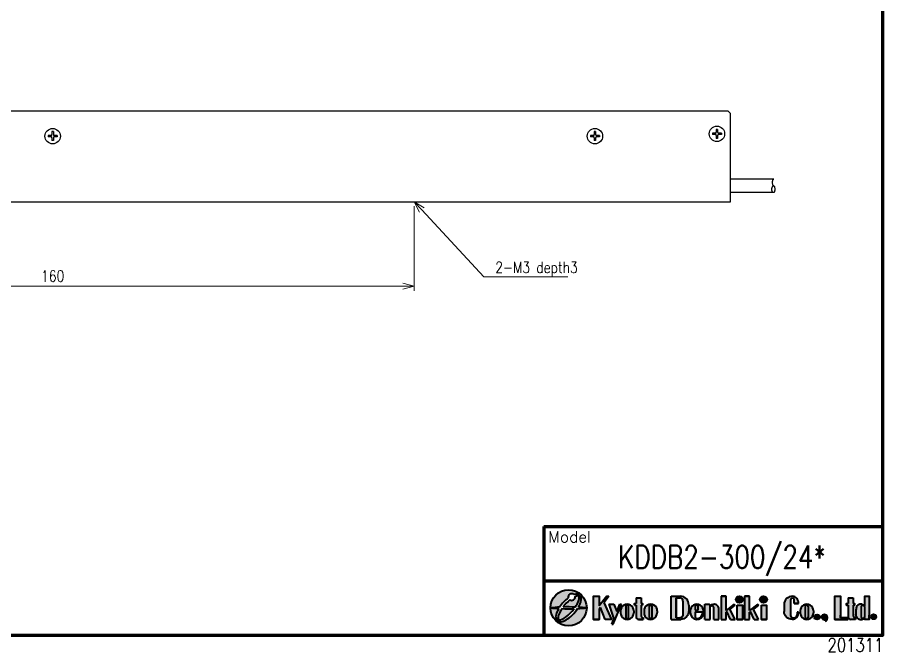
# Model space of a CAD drawing. Header units: millimetres. Extents: x 4 to 387, y 0 to 281.
# Drawn here: x 195.5 to 387, y 0.3 to 140.7 of the extents above; entities that cross this region are included whole.
import ezdxf
from ezdxf import colors
from ezdxf.entities.mleader import LeaderData, LeaderLine
from ezdxf.math import Vec2, Vec3

# ---------------------------------------------------------------- set-up
doc = ezdxf.new("R2010")
doc.units = ezdxf.units.MM
doc.layers.get('0').update_dxf_attribs({"lineweight": 30})
doc.layers.get('Defpoints').update_dxf_attribs({"lineweight": 9})
for name, color, linetype, lineweight in [('0 @ 1', 7, 'Continuous', 30), ('2KD_寸法１', 7, 'Continuous', 15), ('AUX', 7, 'Continuous', 40)]:
    doc.layers.add(name, color=color, linetype=linetype, lineweight=lineweight)
doc.styles.get("Standard").update_dxf_attribs({"font": 'simplex.shx', "width": 0.8, "bigfont": 'extfont.shx'})
doc.dimstyles.new('KD-STD', dxfattribs={"dimscale": 0, "dimtxt": 2.5, "dimasz": 2.5, "dimexe": 1, "dimexo": 1, "dimgap": 1, "dimtad": 1, "dimdsep": 46, "dimtxsty": 'Standard', "dimblk": 'OPEN30', "dimcen": 0, "dimadec": 0, "dimazin": 0, "dimtfac": 1, "dimtmove": 0, "dimatfit": 3, "dimldrblk": 'OPEN30', "dimfxl": 1, "dimtfill": 1, "dimtolj": 1, "dimtzin": 0, "dimlwd": 15, "dimlwe": 15, "dimarcsym": 0})

# ---------------------------------------------------------------- blocks, each defined once
blk = doc.blocks.new('A$C58A435ED')
h = blk.add_hatch(color=256)
edge = h.paths.add_edge_path()
edge.add_ellipse((3.773587198117353, 4.196817087367676), major_axis=(2.361812504366488, 2.716954488801899), ratio=0.3819444444444653, start_angle=36.91420710907818, end_angle=132.4984448425061, ccw=False)
edge.add_arc((4.65000007218421, 6.399999378670387), 0.7500000000000107, 47.716325140725814, 192.9194600169402, ccw=False)
edge.add_ellipse((3.773587198117353, 4.196817087367676), major_axis=(2.361812504366659, 2.716954488802064), ratio=0.3819444444444362, start_angle=355.11932142212606, end_angle=374.4018947975413, ccw=False)
edge.add_ellipse((4.226412946251001, 3.803181669973355), major_axis=(2.361812504366308, 2.716954488802097), ratio=0.3819444444444228, start_angle=320.87042709418387, end_angle=364.8806785778694, ccw=False)
edge.add_arc((4.000000072180421, -35.9000006213288), 40.09999999999966, 84.27518954777139, 86.89867012710249, ccw=False)
edge.add_arc((4.00000007218404, 3.999999378670507), 3.999999999999948, 2.29e-13, 180.0000000000002)
edge.add_arc((4.000000072404037, -35.90000062387293), 40.10000000255264, 92.83887678115929, 95.7248104521737, ccw=False)
h = blk.add_hatch(color=256)
edge = h.paths.add_edge_path(flags=17)
edge.add_ellipse((3.773587198117353, 4.196817087367676), major_axis=(2.361812504366659, 2.716954488802064), ratio=0.3819444444444362, start_angle=310.1847318245495, end_angle=355.1193214221262)
edge.add_ellipse((4.226412946251001, 3.803181669973355), major_axis=(2.361812504366308, 2.716954488802097), ratio=0.3819444444444228, start_angle=364.8806785778693, end_angle=376.9172569597254)
edge.add_arc((4.64590059936633, 6.440648230716468), 0.7832318979547827, -118.93200922835058, 3.650290310823493, ccw=False)
edge.add_ellipse((4.226412946251001, 3.803181669973355), major_axis=(2.361812504366481, 2.716954488802258), ratio=0.3819444444443969, start_angle=39.80897284039416, end_angle=116.5044053354679)
edge.add_arc((4.000000072202563, -35.90000062130314), 40.09999999997293, 87.87584705466139, 91.76471786731457, ccw=False)
h = blk.add_hatch(color=256)
edge = h.paths.add_edge_path()
edge.add_arc((4.000000072184093, 3.999999378670504), 4, 180, 360)
edge.add_arc((4.000000072183812, 43.89999937867018), 40.09999999999968, 272.8388767810273, 275.7248104522239, ccw=False)
edge.add_ellipse((4.226412946251001, 3.803181669973355), major_axis=(2.361812504366426, 2.716954488802093), ratio=0.3819444444444074, start_angle=175.1193214221273, end_angle=312.49844484255107, ccw=False)
edge.add_ellipse((3.773587198117353, 4.196817087367676), major_axis=(2.361812504366707, 2.716954488802059), ratio=0.3819444444444306, start_angle=140.8704270940551, end_angle=184.8806785778792, ccw=False)
edge.add_arc((4.000000071549384, 43.89999937191471), 40.0999999932146, 264.27518954771597, 266.89867012749494, ccw=False)
h = blk.add_hatch(color=256)
edge = h.paths.add_edge_path(flags=17)
edge.add_ellipse((4.226412946251001, 3.803181669973355), major_axis=(2.361812504366426, 2.716954488802093), ratio=0.3819444444444074, start_angle=130.1847318245594, end_angle=175.1193214221273)
edge.add_ellipse((3.773587198117353, 4.196817087367676), major_axis=(2.361812504366707, 2.716954488802059), ratio=0.3819444444444306, start_angle=184.8806785778791, end_angle=296.5044053362663)
edge.add_arc((4.000000071899529, 43.89999937834407), 40.0999999996636, 267.87584705502576, 271.76471786772845, ccw=False)
blk.add_circle((4.000000072184093, 3.999999378670509), 4)
for centre, radius, start, end in [((4.65000007218407, 6.399999378670521), 0.7500000000000107, 46.19320078363318, 192.9194600169538), ((4.645900599366655, 6.44064823071632), 0.7832318979547827, 241.0679907715483, 3.650290310844553), ((4.000000072403905, -35.90000062387293), 40.10000000255265, 92.83887678115978, 95.72481045217432), ((4.000000071594455, 43.8999993719102), 40.09999999321459, 264.2751895476506, 266.8986701274294), ((4.000000072184036, -35.90000062130243), 40.09999999997295, 87.87584705463547, 91.764717867287), ((4.000000072184093, 43.8999993786702), 40.09999999999968, 272.8388767810261, 275.7248104522234), ((4.000000072184093, -35.90000062132919), 40.09999999999968, 84.27518954777658, 86.89867012710823), ((4.000000072178096, 43.89999937833407), 40.09999999966357, 267.8758470546274, 271.7647178673098)]:
    blk.add_arc(centre, radius, start, end)
for centre, major_axis, ratio, start_param, end_param in [((3.773587198117353, 4.196817087367676), (2.361812504366488, 2.716954488801899), 0.3819444444444653, 1.100419841322928, 1.907443110207523), ((4.226412946251001, 3.803181669973355), (2.361812504366481, 2.716954488802258), 0.3819444444443969, 1.141079770981902, 1.759009101951535), ((3.773587198117353, 4.196817087367676), (2.361812504366659, 2.716954488802064), 0.3819444444444362, 5.024442884643541, 6.8750964602844), ((4.226412946251001, 3.803181669973355), (2.361812504366308, 2.716954488802097), 0.3819444444444228, 5.151329780016704, 6.969419591022085), ((3.773587198117353, 4.196817087367676), (2.361812504366706, 2.716954488802057), 0.3819444444444307, 2.009737126425152, 4.900601755547759), ((4.226412946251001, 3.803181669973355), (2.361812504366426, 2.716954488802092), 0.3819444444444074, 1.882850231053827, 5.04903576379776)]:
    blk.add_ellipse(centre, major_axis=major_axis, ratio=ratio, start_param=start_param, end_param=end_param)
blk = doc.blocks.new('A$C7F8063EA')
for points in [[(2.39877786428343, 4.829663306420513), (3.406328365880198, 6.169453883368077), (2.921754663084811, 6.169453883368084), (1.291720739670835, 4.051868400267173), (1.291720739670835, 6.170772863426478), (1.1133674889e-06, 6.170772863426472), (1.1133674889e-06, 1.05081542712014), (1.291720739670835, 1.05081542712014), (1.291720739670835, 3.357553768141243), (1.52571945884773, 3.668713634047847), (2.591814308545053, 1.057822508680138), (4.056205566284461, 1.057822508680146)], [(28.2337426024219, 6.170772863426464), (28.2337426024219, 1.050815427120142), (29.36610001997861, 1.05081542712014), (29.36610001997861, 2.64065412407292), (29.54453348874947, 2.786386900192896), (30.33980663270285, 1.050815427120112), (31.31894397160024, 1.050815427120112), (30.19566787494091, 3.318190840230171), (31.31251927078347, 4.230361945521052), (31.1496955754422, 4.408012072126441), (29.36610001997859, 2.995194228664649), (29.36610001997861, 6.170772863426462)], [(33.41618775227426, 6.170772863426464), (33.41618775227426, 1.050815427120142), (34.54854516983096, 1.05081542712014), (34.54854516983096, 2.640654124072923), (34.72697863860179, 2.7863869001929), (35.52225178255519, 1.050815427120127), (36.5013891214526, 1.050815427120119), (35.3781130247933, 3.318190840230151), (36.49496442063583, 4.23036194552105), (36.33214072529455, 4.408012072126441), (34.54854516983095, 2.995194228664646), (34.54854516983096, 6.170772863426464)], [(53.38047412418291, 6.170772863426464), (53.38047412418291, 1.05081542712014), (54.68106029502586, 1.05081542712014), (56.29751894606171, 1.050815427120142), (56.29751894606171, 1.410965188043745), (54.68106029502588, 1.410965188043745), (54.68106029502586, 6.170772863426464)], [(4.514313398489294, 1.134349005860251), (4.055858601252566, 5.019028322e-07), (4.378142334187486, 5.019028322e-07), (6.169417419713027, 4.408012072126438), (5.837386979518782, 4.40801207212644), (5.183398294731591, 2.789856714902839), (4.539052240885665, 4.408012072126438), (3.400905575323575, 4.408012072126438)], [(31.7998258105149, 4.229761809594491), (31.7998258105149, 1.05081542712014), (32.941005496245, 1.05081542712014), (32.941005496245, 4.229761809594491)], [(37.15768712419096, 4.22976180959449), (37.15768712419096, 1.05081542712014), (38.29886680992104, 1.05081542712014), (38.29886680992104, 4.229761809594491)]]:
    blk.add_hatch(color=256).paths.add_polyline_path(points)
h = blk.add_hatch(color=256)
edge = h.paths.add_edge_path()
edge.add_line((9.410215178256747, 4.230645526233281), (9.410215178256747, 1.759668284966215))
edge.add_ellipse((10.04980428069029, 1.759668284966209), major_axis=(4.547e-13, 0.7088528578460683), ratio=0.9022875415597711, start_angle=90.00000000003674, end_angle=180.0000000000366)
edge.add_line((10.04980428069029, 1.05081542712014), (11.02797277711079, 1.050815427120142))
edge.add_line((11.02797277711079, 1.050815427120142), (11.02797277711079, 1.406981190932909))
edge.add_ellipse((11.0280585437481, 1.935287182282309), major_axis=(2.477e-13, -0.528314164912672), ratio=0.9180339373020796, start_angle=270, end_angle=359.9999999999731, ccw=False)
edge.add_line((10.54304821080086, 1.93528718228209), (10.54304821080086, 4.230645526233273))
edge.add_line((10.54304821080086, 4.230645526233273), (10.86662624025985, 4.230645526233273))
edge.add_line((10.86662624025985, 4.230645526233273), (10.86662624025985, 4.585329156267561))
edge.add_line((10.86662624025985, 4.585329156267561), (10.54304821080086, 4.585329156267561))
edge.add_line((10.54304821080086, 4.585329156267561), (10.54304821080086, 5.814038219401481))
edge.add_line((10.54304821080086, 5.814038219401481), (9.410215178256747, 5.814038219401481))
edge.add_line((9.410215178256747, 5.814038219401481), (9.410215178256747, 4.585329156267561))
edge.add_line((9.410215178256747, 4.585329156267561), (9.089058107054823, 4.585329156267561))
edge.add_line((9.089058107054823, 4.585329156267561), (9.089058107054823, 4.230645526233273))
edge.add_line((9.089058107054823, 4.230645526233273), (9.410215178256747, 4.230645526233281))
h = blk.add_hatch(color=256)
edge = h.paths.add_edge_path()
edge.add_line((17.19864840931359, 1.05081542712014), (19.30238706350838, 1.05081542712014))
edge.add_ellipse((19.30238706350838, 2.973983978213253), major_axis=(0, -1.923168551093112), ratio=0.9305592290321635, start_angle=0, end_angle=90)
edge.add_line((21.09200930771249, 2.973983978213246), (21.09200930771249, 4.247604312333307))
edge.add_ellipse((19.30238706350838, 4.247604312333351), major_axis=(0, 1.923168551093112), ratio=0.9305592290321635, start_angle=270, end_angle=360)
edge.add_line((19.30238706350838, 6.170772863426464), (17.19864840931359, 6.170772863426464))
edge.add_line((17.19864840931359, 6.170772863426464), (17.19864840931359, 1.050815427120141))
edge = h.paths.add_edge_path(flags=16)
edge.add_line((18.32791822793343, 5.812326842775746), (19.14476182150094, 5.812326842775746))
edge.add_ellipse((19.14282603210222, 5.112001191007037), major_axis=(0, 0.7003256517687078), ratio=0.9297456311676178, start_angle=270, end_angle=359.83893227171643, ccw=False)
edge.add_line((19.79395074722878, 5.112001191007014), (19.79395074722878, 2.109587099539584))
edge.add_ellipse((19.14282603210222, 2.109587099539567), major_axis=(0, -0.7003256517687078), ratio=0.9297456311676178, start_angle=0.1610677282836832, end_angle=90, ccw=False)
edge.add_line((19.14476182150094, 1.409261447770858), (18.32791822793342, 1.409261447770858))
edge.add_line((18.32791822793342, 1.409261447770858), (18.32791822793343, 5.812326842775746))
h = blk.add_hatch(color=256)
edge = h.paths.add_edge_path()
edge.add_ellipse((32.28084409635221, 5.463593461529852), major_axis=(-0.8029901400914241, 0), ratio=0.8806825471307714, start_angle=0, end_angle=360)
h = blk.add_hatch(color=256)
edge = h.paths.add_edge_path()
edge.add_ellipse((37.63870541002825, 5.463593461529852), major_axis=(-0.8029901400914241, 0), ratio=0.8806825471307714, start_angle=0, end_angle=360)
h = blk.add_hatch(color=256)
edge = h.paths.add_edge_path()
edge.add_arc((44.03210335415495, 5.389742119339188), 0.4022708682637132, 0, 180, ccw=False)
edge.add_line((44.43437422241868, 5.389742119339188), (44.43437422241869, 4.585540193077122))
edge.add_line((44.43437422241869, 4.585540193077122), (45.39805205564927, 4.585540193077122))
edge.add_ellipse((44.03210335415495, 4.585540193077122), major_axis=(0, 1.58523267034934), ratio=0.8616707988949572, start_angle=270, end_angle=360)
edge.add_ellipse((44.03210335415495, 4.404088106452945), major_axis=(-1.843641580901475, 0), ratio=0.958258251101969, start_angle=270.0000000000004, end_angle=360)
edge.add_line((42.18846177325349, 4.404088106452867), (42.18846177325349, 2.817500184093672))
edge.add_ellipse((44.03210335415495, 2.81750018409366), major_axis=(-1.843641580901475, 0), ratio=0.958258251101969, start_angle=0, end_angle=89.99999999999955)
edge.add_ellipse((44.03210335415495, 2.639975360593325), major_axis=(0, -1.589159933473183), ratio=0.859541366934012, start_angle=0, end_angle=90)
edge.add_line((45.39805205564928, 2.639975360593325), (45.07598273930716, 2.639975360593325))
edge.add_line((45.07598273930716, 2.639975360593325), (45.07598273930716, 2.101617162536901))
edge.add_ellipse((44.45224876929251, 2.101617162536966), major_axis=(0, -0.68893955641488), ratio=0.9053536906204902, start_angle=0, end_angle=90, ccw=False)
edge.add_line((44.45224876929251, 1.412677606122088), (44.13368029113917, 1.412677606122088))
edge.add_ellipse((44.13368029113917, 1.929035216805458), major_axis=(4.547e-13, 0.5163576106833716), ratio=0.9757729814054631, start_angle=90.00000000005042, end_angle=180.0000000000504, ccw=False)
edge.add_line((43.62983248589126, 1.929035216805385), (43.62983248589126, 5.389742119339188))
h = blk.add_hatch(color=256)
edge = h.paths.add_edge_path()
edge.add_line((56.01527129174201, 4.230645526233273), (56.33642836294391, 4.230645526233273))
edge.add_line((56.33642836294391, 4.230645526233273), (56.33642836294392, 1.759668284966186))
edge.add_ellipse((56.97601746537747, 1.759668284966209), major_axis=(4.547e-13, 0.7088528578460683), ratio=0.9022875415597711, start_angle=90.00000000003674, end_angle=180.0000000000366)
edge.add_line((56.97601746537746, 1.05081542712014), (57.95418596179796, 1.05081542712014))
edge.add_line((57.95418596179796, 1.05081542712014), (57.95418596179796, 1.406981190932909))
edge.add_ellipse((57.95427172843528, 1.935287182282309), major_axis=(2.477e-13, -0.528314164912672), ratio=0.9180339373020796, start_angle=270, end_angle=359.9999999999731, ccw=False)
edge.add_line((57.46926139548804, 1.935287182282004), (57.46926139548804, 4.230645526233274))
edge.add_line((57.46926139548804, 4.230645526233274), (57.79283942494704, 4.230645526233273))
edge.add_line((57.79283942494704, 4.230645526233273), (57.79283942494704, 4.585329156267561))
edge.add_line((57.79283942494704, 4.585329156267561), (57.46926139548804, 4.585329156267561))
edge.add_line((57.46926139548804, 4.585329156267561), (57.46926139548804, 5.814038219401481))
edge.add_line((57.46926139548804, 5.814038219401481), (56.33642836294391, 5.814038219401481))
edge.add_line((56.33642836294391, 5.814038219401481), (56.33642836294393, 4.585329156267561))
edge.add_line((56.33642836294393, 4.585329156267561), (56.01527129174201, 4.585329156267561))
edge.add_line((56.01527129174201, 4.585329156267561), (56.01527129174201, 4.230645526233273))
h = blk.add_hatch(color=256)
edge = h.paths.add_edge_path()
edge.add_line((61.00913571780711, 6.170772863426462), (60.03930686129979, 6.170772863426464))
edge.add_line((60.03930686129979, 6.170772863426464), (60.03930686129979, 3.967246375105667))
edge.add_ellipse((59.3707180062854, 3.154375721908309), major_axis=(-4.11812363e-07, -1.253636350218061), ratio=0.7005460842986974, start_angle=140.5626067664118, end_angle=180.0000188213666)
edge.add_line((59.37071800628404, 4.408012072126438), (58.96088035646851, 4.408012072126438))
edge.add_ellipse((58.9608803564672, 3.154375721908309), major_axis=(4.11812363e-07, -1.253636350218061), ratio=0.7005460842986974, start_angle=179.9999811786333, end_angle=269.9999811786645)
edge.add_line((58.08265032018742, 3.154375721909496), (58.08265032018739, 2.304451777337886))
edge.add_ellipse((58.9608803564672, 2.304451777338201), major_axis=(4.11812363e-07, 1.253636350218061), ratio=0.7005460842986974, start_angle=90.00001882133547, end_angle=180.0000188213666)
edge.add_line((58.96088035646789, 1.05081542712014), (59.37071800628475, 1.05081542712014))
edge.add_ellipse((59.3707180062854, 2.304451777338201), major_axis=(-4.11812363e-07, 1.253636350218061), ratio=0.7005460842986974, start_angle=179.9999811786333, end_angle=219.4373932335881)
edge.add_line((60.03930686129979, 1.491581124140838), (60.03930686129979, 1.05081542712014))
edge.add_line((60.03930686129979, 1.05081542712014), (61.00913571780711, 1.05081542712014))
edge.add_line((61.00913571780711, 1.05081542712014), (61.00913571780711, 6.170772863426462))
h.paths.add_polyline_path([(60.03930686129979, 1.735331915351251, -1), (59.21817327816597, 1.735331915351251), (59.21817327816597, 3.761385435440615, -1), (60.03930686129979, 3.761385435440615)], flags=16)
h = blk.add_hatch(color=256)
h.paths.add_polyline_path([(6.000321070772656, 2.499626550424913, 0.9930558690252095), (8.91857699142963, 2.499862088220885), (8.918509413660729, 2.92878370181117, 1.006911414223633), (6.000321070772656, 2.948883291135962)])
h.paths.add_polyline_path([(7.130185689228993, 3.905856913461113, -1.045169310724598), (7.778918684724259, 3.877187284449779), (7.778918684724259, 1.587942342862923, -1.045169310724602), (7.130185689228993, 1.55927271385159)], flags=16)
h = blk.add_hatch(color=256)
h.paths.add_polyline_path([(12.65960897724608, 4.408012072126425), (12.63950891116084, 4.408012072126425, 0.4121976711162862), (11.19039555284587, 2.948883291135956), (11.19039555284587, 2.499626550424915, 0.9930558690252095), (14.10865147350284, 2.499862088220878), (14.10858389573397, 2.928783701811162, 0.416232331284715)])
h.paths.add_polyline_path([(12.32026017130221, 3.905856913461107, -1.045169310724598), (12.96899316679747, 3.877187284449772), (12.96899316679747, 1.587942342862916, -1.045169310724602), (12.32026017130221, 1.559272713851583)], flags=16)
h = blk.add_hatch(color=256)
edge = h.paths.add_edge_path()
edge.add_line((22.87629842648083, 4.408012072126447), (22.85619836039664, 4.408012072126438))
edge.add_arc((22.86624839343847, 2.948883291135962), 1.459163391357833, 90.39462957571413, 180)
edge.add_line((21.40708500208063, 2.948883291135962), (21.40708500208063, 2.506948753458312))
edge.add_arc((22.86992492511267, 2.513573222781768), 1.462854922406916, 180.2594621142477, 269.3397493728856)
edge.add_line((22.85306802025838, 1.050815427120133), (22.88678182996658, 1.050815427120133))
edge.add_arc((22.86992492511267, 2.513573222781772), 1.462854922406916, 270.6602506271005, 354.2193550323093)
edge.add_line((24.32534092273761, 2.366234165273211), (24.07787818271213, 2.366234165273211))
edge.add_ellipse((22.87629842648084, 2.366234165273211), major_axis=(-1.201579756231281, 0), ratio=0.9416571348462467, start_angle=90.17744929209329, end_angle=180, ccw=False)
edge.add_arc((22.86194962053696, 1.55927271385159), 0.3249999999999886, 179.9999999999999, 276.5641418440151, ccw=False)
edge.add_line((22.53694962053697, 1.55927271385159), (22.53694962053698, 2.732564813656352))
edge.add_line((22.53694962053698, 2.732564813656352), (24.32530421539708, 2.73284657379544))
edge.add_line((24.32530421539708, 2.73284657379544), (24.32527334496871, 2.92878370181117))
edge.add_arc((22.86624839343845, 2.948883291135975), 1.459163391357833, 359.2107408485284, 449.6053704242639)
h.paths.add_polyline_path([(22.53694962053697, 3.091152624663406), (22.53694962053697, 3.905856913461113, -1.045169310724598), (23.18568261603224, 3.877187284449781), (23.18568261603223, 3.091152624663408)], flags=16)
h = blk.add_hatch(color=256)
edge = h.paths.add_edge_path()
edge.add_line((24.66529301484071, 4.408012072126438), (24.6652930148407, 1.050815427120141))
edge.add_line((24.6652930148407, 1.05081542712014), (25.7938026291772, 1.05081542712014))
edge.add_line((25.7938026291772, 1.05081542712014), (25.79380262917721, 3.722369965857063))
edge.add_ellipse((26.21745473022793, 3.722369965857069), major_axis=(0.3767525711955678, 0.2169528969146351), ratio=0.9078835970869163, start_angle=60.064519333524174, end_angle=150.0645193335241, ccw=False)
edge.add_ellipse((26.21745473022793, 3.722369965857069), major_axis=(0, 0.4036375748992215), ratio=0.9656734174228072, start_angle=270, end_angle=360, ccw=False)
edge.add_line((26.60723680658112, 3.722369965857048), (26.60723680658112, 1.05081542712014))
edge.add_line((26.60723680658112, 1.05081542712014), (27.74030374813492, 1.050815427120142))
edge.add_line((27.74030374813492, 1.050815427120142), (27.74030374813492, 3.358657917323951))
edge.add_ellipse((26.76900827813415, 3.358657917323852), major_axis=(0, 1.049354154802584), ratio=0.9256126404564504, start_angle=270, end_angle=360)
edge.add_ellipse((26.76900827813415, 4.015239595457841), major_axis=(-0.9752056489569438, 0), ratio=0.4027586151584507, start_angle=270, end_angle=360)
edge.add_line((25.79380262917721, 4.015239595457812), (25.79380262917721, 4.232333820707941))
edge.add_line((25.79380262917721, 4.232333820707941), (25.63367631766278, 4.408012072126438))
edge.add_line((25.63367631766278, 4.408012072126438), (24.66529301484071, 4.408012072126438))
h = blk.add_hatch(color=256)
h.paths.add_polyline_path([(45.74534481770921, 2.499626550424376, 0.4093568311612341), (47.19052061992356, 1.050815427120119), (47.21842329482851, 1.050815427120119, 0.4094039504209535), (48.6636007383662, 2.499862088220878), (48.66353316059729, 2.928783701811162, 1.006911414223785), (45.74534481770921, 2.948883291135956)])
h.paths.add_polyline_path([(46.87520943616556, 3.905856913461107, -1), (47.52520943616554, 3.905856913461107), (47.52520943616554, 1.559272713851583, -1), (46.87520943616556, 1.559272713851583)], flags=16)
h = blk.add_hatch(color=256)
edge = h.paths.add_edge_path()
edge.add_ellipse((49.47965902708938, 1.582242384970413), major_axis=(-0.6495263368888118, 0), ratio=0.8208718778531608, start_angle=0, end_angle=360)
h = blk.add_hatch(color=256)
edge = h.paths.add_edge_path()
edge.add_ellipse((51.10382881327996, 1.582242384970413), major_axis=(-0.6495263368888118, 0), ratio=0.8208718778531608, start_angle=178.5690149176314, end_angle=477.5427723791978)
edge.add_ellipse((51.25689893715615, 1.101706482423877), major_axis=(0, -0.4085205769865751), ratio=0.251102208153783, start_angle=0, end_angle=84.64326370635717, ccw=False)
edge.add_ellipse((51.25689893715615, 1.413106612160845), major_axis=(0, -0.7199207067235417), ratio=0.7312706617840086, start_angle=0, end_angle=90)
edge.add_ellipse((51.69606463323384, 1.413106612160845), major_axis=(0, 0.2018800132245815), ratio=0.4323914693969661, start_angle=270, end_angle=339.5603886802153)
edge.add_ellipse((51.69606463323384, 1.413106612160845), major_axis=(0, 0.2018800132245815), ratio=0.4323914693969661, start_angle=339.5603886802153, end_angle=340.2548236015122, ccw=False)
h = blk.add_hatch(color=256)
edge = h.paths.add_edge_path()
edge.add_ellipse((61.97248607229494, 1.654709356403826), major_axis=(-0.5819461302032778, 0), ratio=0.9599134801484431, start_angle=0, end_angle=360)
for p, q in [((1.1133674889e-06, 6.170772863426464), (1.291720739670835, 6.170772863426464)), ((2.921754663084811, 6.169453883368077), (1.291720739670835, 4.051868400267159)), ((3.406328365880198, 6.169453883368077), (2.398777864283458, 4.829663306420519)), ((2.921754663084811, 6.169453883368077), (3.406328365880198, 6.169453883368077)), ((9.410215178256747, 5.814038219401481), (10.54304821080086, 5.814038219401481)), ((9.410215178256747, 5.814038219401481), (9.410215178256747, 4.585329156267561)), ((10.54304821080086, 5.814038219401481), (10.54304821080086, 4.585329156267561)), ((17.19864840931359, 6.170772863426464), (19.30238706350838, 6.170772863426464)), ((17.19864840931359, 1.05081542712014), (17.19864840931359, 6.170772863426464)), ((17.19864840931359, 1.05081542712014), (17.19864840931359, 6.170772863426464)), ((17.19864840931359, 6.170772863426464), (19.30238706350838, 6.170772863426464)), ((18.32791822793342, 5.812326842775746), (18.32791822793342, 1.406412450844982)), ((18.32791822793342, 1.406412450844982), (18.32791822793342, 5.812326842775746)), ((18.32791822793342, 5.812326842775746), (19.1447947662723, 5.812326842775746)), ((28.2337426024219, 6.170772863426456), (29.36610001997861, 6.170772863426456)), ((28.2337426024219, 6.170772863426456), (28.2337426024219, 1.05081542712014)), ((29.36610001997861, 6.170772863426464), (28.2337426024219, 6.170772863426464)), ((29.36610001997861, 2.995194228664651), (29.36610001997861, 6.170772863426464)), ((33.41618775227426, 6.170772863426448), (34.54854516983096, 6.170772863426456)), ((33.41618775227426, 6.170772863426448), (33.41618775227426, 1.05081542712014)), ((34.54854516983096, 6.170772863426464), (33.41618775227426, 6.170772863426464)), ((34.54854516983096, 2.995194228664665), (34.54854516983096, 6.170772863426464)), ((37.46328924620458, 6.170772863426448), (37.63870541002825, 6.170772863426448)), ((37.46328924620458, 6.153692582305004), (37.46328924620458, 6.170772863426464)), ((53.38047412418291, 6.170772863426456), (54.68106029502586, 6.170772863426456)), ((56.33642836294392, 5.814038219401481), (57.46926139548804, 5.814038219401481)), ((56.33642836294392, 5.814038219401481), (56.33642836294392, 4.585329156267561)), ((57.46926139548804, 5.814038219401481), (57.46926139548804, 4.585329156267561)), ((60.03930686129982, 6.170772863426464), (61.00913571780711, 6.170772863426464)), ((60.03930686129976, 6.170772863426464), (61.00913571780711, 6.170772863426464)), ((4.056205566284461, 1.057822508680146), (2.398777864283458, 4.829663306420519)), ((3.400905575323577, 4.408012072126438), (4.514313398489292, 1.134349005860258)), ((3.400905575323577, 4.408012072126438), (4.539052240885665, 4.408012072126438)), ((3.400905575323577, 4.408012072126438), (4.539052240885665, 4.408012072126438)), ((4.378142334187486, 5.019028322e-07), (6.169417419713027, 4.408012072126438)), ((4.539052240885665, 4.408012072126438), (5.187514291777461, 2.779520153314024)), ((5.183398294731603, 2.789856714902866), (5.837386979518782, 4.408012072126438)), ((5.837386979518782, 4.408012072126438), (6.169417419713027, 4.408012072126438)), ((9.089058107054823, 4.585329156267561), (9.089058107054823, 4.230645526233273)), ((9.089058107054823, 4.585329156267561), (9.089058107054823, 4.230645526233273)), ((9.089058107054823, 4.230645526233273), (9.410215178256776, 4.230645526233281)), ((9.089058107054823, 4.230645526233273), (9.410215178256747, 4.230645526233281)), ((9.410215178256747, 4.230645526233281), (9.410215178256747, 1.759668284966209)), ((10.54304821080089, 4.230645526233281), (10.86662624025985, 4.230645526233273)), ((10.54304821080086, 4.230645526233273), (10.86662624025985, 4.230645526233273)), ((10.54304821080086, 4.230645526233273), (10.54304821080086, 1.93528718228208)), ((12.63950891116065, 4.408012072126425), (12.65960897724608, 4.408012072126425)), ((19.79395074722878, 5.112001191007037), (19.79395074722878, 2.109587099539567)), ((21.09200930771249, 4.247604312333351), (21.09200930771249, 2.973983978213253)), ((22.85619836039693, 4.408012072126438), (22.87629842648084, 4.408012072126446)), ((24.6652930148407, 4.408012072126438), (25.63367631766278, 4.408012072126438)), ((24.6652930148407, 1.05081542712014), (24.6652930148407, 4.408012072126438)), ((24.6652930148407, 4.408012072126438), (25.63367631766278, 4.408012072126438)), ((24.6652930148407, 4.408012072126438), (25.63367631766278, 4.408012072126438)), ((24.6652930148407, 1.05081542712014), (24.6652930148407, 4.408012072126438)), ((24.6652930148407, 4.408012072126438), (25.63367631766278, 4.408012072126438)), ((25.79380262917721, 4.232333820707935), (25.63367631766278, 4.408012072126438)), ((25.79380262917721, 4.232333820707935), (25.63367631766278, 4.408012072126438)), ((25.79380262917721, 4.015239595457841), (25.79380262917721, 4.232333820707935)), ((25.79380262917721, 4.015239595457841), (25.79380262917721, 4.232333820707935)), ((25.79380262917721, 4.232333820707935), (25.79380262917721, 4.015239595457841)), ((31.15275941671872, 4.410438995434105), (29.36610001997861, 2.995194228664651)), ((31.31251927078347, 4.230361945521052), (30.19566787494091, 3.318190840230171)), ((31.1496955754422, 4.408012072126438), (31.31251927078347, 4.230361945521052)), ((36.33520456657107, 4.410438995434105), (34.54854516983096, 2.995194228664651)), ((36.49496442063583, 4.230361945521052), (35.37811302479332, 3.318190840230171)), ((36.33214072529455, 4.408012072126438), (36.49496442063583, 4.230361945521052)), ((37.46328924620458, 4.756414059633242), (37.46328924620458, 4.773494340754702)), ((42.18846177325349, 4.404088106452945), (42.18846177325349, 4.408012072126438)), ((42.18846177325349, 4.404088106452945), (42.18846177325349, 2.81750018409366)), ((43.62983248589126, 5.389742119339188), (43.62983248589126, 1.929035216805458)), ((43.62983248589126, 5.389742119339188), (43.62983248589126, 1.929035216805458)), ((44.43437422241868, 4.585540193077122), (44.43437422241868, 5.389742119339188)), ((44.43437422241868, 4.585540193077122), (44.43437422241868, 5.389742119339188)), ((45.39805205564926, 4.585540193077122), (44.43437422241868, 4.585540193077122)), ((44.43437422241868, 4.585540193077122), (45.39805205564926, 4.585540193077122)), ((56.01527129174201, 4.585329156267561), (56.01527129174201, 4.230645526233273)), ((56.01527129174201, 4.585329156267561), (56.01527129174201, 4.230645526233273)), ((56.01527129174201, 4.230645526233273), (56.33642836294392, 4.230645526233273)), ((56.01527129174201, 4.230645526233273), (56.33642836294392, 4.230645526233273)), ((56.33642836294391, 4.230645526233273), (56.33642836294392, 1.759668284966209)), ((57.46926139548804, 4.230645526233273), (57.79283942494704, 4.230645526233273)), ((57.46926139548804, 4.230645526233273), (57.79283942494704, 4.230645526233273)), ((57.46926139548804, 4.230645526233273), (57.46926139548804, 1.93528718228208)), ((59.37071800628473, 4.408012072126438), (58.9608803564679, 4.408012072126438)), ((1.52571945884773, 3.668713634047853), (1.291720739670835, 3.357553768141228)), ((2.591814308545053, 1.057822508680146), (1.52571945884773, 3.668713634047853)), ((6.000321070772656, 2.948883291135962), (6.000321070772656, 2.520197692105049)), ((8.918509413660729, 2.92878370181117), (8.91857699142963, 2.499862088220885)), ((11.19039555284587, 2.948883291135956), (11.19039555284587, 2.520197692105043)), ((14.10858389573397, 2.928783701811162), (14.10865147350284, 2.499862088220878)), ((21.40708500208063, 2.948883291135962), (21.40708500208063, 2.520197692105049)), ((22.53694962053697, 3.091152624663408), (23.18568261603224, 3.091152624663408)), ((22.53694962053697, 2.732564813656352), (24.32530421539713, 2.73284657379544)), ((24.07787818271214, 2.366234165273211), (24.3253071338532, 2.366234165273211)), ((24.32527334496871, 2.92878370181117), (24.32530421539707, 2.73284657379544)), ((25.79380262917721, 1.05081542712014), (25.79380262917721, 3.722369965857069)), ((25.79380262917721, 1.05081542712014), (25.79380262917721, 3.722369965857097)), ((26.60723680658112, 1.050815427120133), (26.60723680658112, 3.722369965857069)), ((26.60723680658112, 1.05081542712014), (26.60723680658112, 3.722369965857069)), ((27.74030374813492, 1.05081542712014), (27.74030374813492, 3.358657917323852)), ((27.74030374813492, 1.05081542712014), (27.74030374813492, 3.358657917323852)), ((29.54453348874949, 2.786386900192916), (29.36610001997861, 2.640654124072923)), ((29.36610001997861, 1.05081542712014), (29.36610001997861, 2.640654124072923)), ((30.33980663270282, 1.050815427120155), (29.54453348874947, 2.786386900192908)), ((31.31894397160022, 1.05081542712014), (30.19566787494091, 3.318190840230171)), ((34.72697863860179, 2.7863869001929), (34.54854516983096, 2.640654124072923)), ((34.54854516983096, 1.05081542712014), (34.54854516983096, 2.640654124072931)), ((35.52225178255517, 1.050815427120155), (34.72697863860179, 2.786386900192894)), ((36.50138912145258, 1.05081542712014), (35.3781130247933, 3.318190840230164)), ((45.39805205564926, 2.639975360593325), (45.07598273930716, 2.639975360593325)), ((45.07598273930716, 2.639975360593325), (45.07598273930716, 2.101617162536966)), ((45.39805205564926, 2.639975360593325), (45.07598273930716, 2.639975360593325)), ((45.07598273930716, 2.639975360593325), (45.07598273930716, 2.101617162536966)), ((45.74534481770921, 2.948883291135956), (45.74534481770921, 2.520197692105043)), ((48.66353316059729, 2.928783701811162), (48.6636007383662, 2.499862088220878)), ((54.68106029502586, 1.410965188043745), (54.68106029502586, 2.006455426485671)), ((58.08265032018743, 3.154375433414769), (58.08265032018743, 2.379255401949648)), ((58.08265032018743, 3.154375433414769), (58.08265032018739, 2.304451777338201)), ((59.21817327816597, 3.761385435440615), (59.21817327816597, 1.735331915351251)), ((59.21817327816597, 3.761385435440615), (59.21817327816597, 1.735331915351251)), ((61.00913571780711, 1.05081542712014), (61.00913571780711, 1.97190299927297)), ((61.00913571780711, 1.05081542712014), (61.00913571780711, 1.97190299927297)), ((61.97248607229494, 2.216789946849529), (61.97248607229494, 2.213327291506174)), ((1.1133674889e-06, 1.05081542712014), (1.291720739670835, 1.05081542712014)), ((4.056205566284461, 1.057822508680146), (2.591814308545053, 1.057822508680146)), ((4.055858601252566, 5.019028322e-07), (4.514313398489292, 1.134349005860244)), ((4.055858601252566, 5.019028322e-07), (4.378142334187486, 5.019028322e-07)), ((10.04980428069021, 1.05081542712014), (11.0280585437481, 1.050815427120133)), ((11.0280585437481, 1.05081542712014), (10.04980428068984, 1.05081542712014)), ((11.02797277711079, 1.406973017369636), (11.02797277711079, 1.05081542712014)), ((11.0280585437481, 1.406973017369636), (11.0280585437481, 1.05081542712014)), ((11.0280585437481, 1.05081542712014), (11.0280585437481, 1.05081542712014)), ((12.65960897724611, 1.05081542712014), (12.66347402996737, 1.05081542712014)), ((17.19864840931359, 1.05081542712014), (19.30238706350838, 1.05081542712014)), ((17.19864840931359, 1.05081542712014), (19.30099920337989, 1.05081542712014)), ((18.32791822793342, 1.409261447770858), (19.1447947662723, 1.409261447770858)), ((22.85306802025866, 1.050815427120133), (22.88678182996648, 1.050815427120133)), ((22.87629842648084, 1.05081542712014), (22.87629842648084, 1.050732184770311)), ((24.6652930148407, 1.050815427120119), (25.79380262917721, 1.050815427120112)), ((24.6652930148407, 1.05081542712014), (25.79380262917724, 1.05081542712014)), ((26.60723680658112, 1.050815427120112), (27.74030374813492, 1.050815427120112)), ((26.60723680658112, 1.05081542712014), (27.74030374813492, 1.05081542712014)), ((28.2337426024219, 1.050815427120112), (29.36610001997861, 1.050815427120112)), ((28.2337426024219, 1.05081542712014), (29.36610001997861, 1.05081542712014)), ((30.33980663270282, 1.050815427120112), (31.31894397160022, 1.050815427120112)), ((31.7998258105149, 1.050815427120112), (32.941005496245, 1.050815427120112)), ((33.41618775227426, 1.050815427120112), (34.54854516983096, 1.050815427120127)), ((33.41618775227426, 1.05081542712014), (34.54854516983096, 1.05081542712014)), ((35.52225178255517, 1.050815427120127), (36.50138912145258, 1.050815427120119)), ((37.15768712419096, 1.050815427120119), (38.29886680992104, 1.050815427120119)), ((44.13368029113871, 1.412677606122088), (44.45224876929251, 1.412677606122088)), ((44.13368029113871, 1.412677606122088), (44.45224876929251, 1.412677606122088)), ((47.19052061992353, 1.050815427120119), (47.21842329482825, 1.050815427120119)), ((51.75313746120725, 1.568439477701531), (51.75313746120725, 1.565858952031304)), ((53.38047412418291, 1.050815427120119), (56.29751894606171, 1.050815427120127)), ((57.95427172843528, 1.05081542712014), (56.97601746537703, 1.05081542712014)), ((57.95418596179796, 1.406973017369636), (57.95418596179796, 1.05081542712014)), ((57.95427172843528, 1.406973017369636), (57.95427172843528, 1.05081542712014)), ((57.95427172843528, 1.05081542712014), (57.95427172843528, 1.406973017369636)), ((58.9608803564679, 1.05081542712014), (59.37071800628473, 1.05081542712014)), ((61.97248607229494, 1.096091421301479), (61.97248607229494, 1.092628765958123)), ((62.55442102239681, 1.658172011747183), (62.55905113449353, 1.658172011747183))]:
    blk.add_line(p, q)
for points in [[(1.291720739670835, 3.357553768141228), (1.291720739670835, 1.05081542712014), (1.1133674889e-06, 1.05081542712014), (1.1133674889e-06, 6.170772863426464), (1.291720739670835, 6.170772863426464), (1.291720739670835, 4.051868400267159)], [(54.68106029502586, 1.05081542712014), (53.38047412418291, 1.05081542712014), (53.38047412418291, 6.170772863426464), (54.68106029502586, 6.170772863426464), (54.68106029502586, 1.410965188043745)], [(60.03930686129979, 3.967246375105658), (60.03930686129979, 6.170772863426464), (61.00913571780711, 6.170772863426464), (61.00913571780711, 1.05081542712014), (60.03930686129979, 1.05081542712014), (60.03930686129979, 1.49158112414085)], [(60.03930686129979, 3.967246375105658), (60.03930686129979, 6.170772863426464), (61.00913571780711, 6.170772863426464), (61.00913571780711, 1.05081542712014), (60.03930686129979, 1.05081542712014), (60.03930686129979, 1.49158112414085)], [(7.130185689228993, 3.905856913461113), (7.130185689228993, 1.55927271385159)], [(7.778918684724259, 1.530603084840258), (7.778918684724259, 3.934526542472446)], [(9.089058107054823, 4.230645526233273), (9.089058107054823, 4.585329156267561), (9.410215178256747, 4.585329156267561)], [(9.089058107054823, 4.230645526233273), (9.089058107054823, 4.585329156267561), (9.410215178256747, 4.585329156267561)], [(10.54304821080086, 4.585329156267561), (10.86662624025985, 4.585329156267561), (10.86662624025985, 4.230645526233273)], [(10.54304821080086, 4.585329156267561), (10.86662624025985, 4.585329156267561), (10.86662624025985, 4.230645526233273)], [(12.32026017130221, 3.905856913461107), (12.32026017130221, 1.559272713851583)], [(12.96899316679747, 1.53060308484025), (12.96899316679747, 3.934526542472439)], [(22.53694962053697, 3.905856913461113), (22.53694962053697, 3.091152624663408)], [(23.18568261603224, 3.091152624663408), (23.18568261603224, 3.934526542472446)], [(46.87520943616556, 3.905856913461107), (46.87520943616556, 1.559272713851583)], [(47.52520943616554, 3.905856913461107), (47.52520943616554, 1.559272713851583)], [(56.33642836294392, 4.230645526233273), (56.01527129174201, 4.230645526233273), (56.01527129174201, 4.585329156267561), (56.33642836294392, 4.585329156267561)], [(56.33642836294392, 4.230645526233273), (56.01527129174201, 4.230645526233273), (56.01527129174201, 4.585329156267561), (56.33642836294392, 4.585329156267561)], [(57.46926139548804, 4.585329156267561), (57.79283942494704, 4.585329156267561), (57.79283942494704, 4.230645526233273), (57.46926139548804, 4.230645526233273)], [(57.46926139548804, 4.585329156267561), (57.79283942494704, 4.585329156267561), (57.79283942494704, 4.230645526233273), (57.46926139548804, 4.230645526233273)], [(22.53694962053697, 2.732564813656352), (22.53694962053697, 1.55927271385159)], [(60.03930686129979, 1.735331915351251), (60.03930686129979, 3.761385435440615)], [(60.03930686129979, 1.735331915351251), (60.03930686129979, 3.761385435440615)], [(54.68106029502586, 1.05081542712014), (56.29751894606171, 1.05081542712014), (56.29751894606171, 1.410965188043745), (54.68106029502586, 1.410965188043745)]]:
    blk.add_lwpolyline(points)
for points in [[(31.7998258105149, 4.229761809594491), (32.941005496245, 4.229761809594491), (32.941005496245, 1.05081542712014), (31.7998258105149, 1.05081542712014)], [(37.15768712419096, 4.229761809594491), (38.29886680992104, 4.229761809594491), (38.29886680992104, 1.05081542712014), (37.15768712419096, 1.05081542712014)]]:
    blk.add_lwpolyline(points, close=True)
for centre, radius, start, end in [((44.03210335415495, 5.389742119339188), 0.4022708682637132, 0, 180), ((7.45948446213049, 2.948883291135962), 1.459163391357833, 359.2107408485284, 180), ((7.455185689228982, 3.905856913461113), 0.3249999999999886, 354.939117891124, 180), ((12.6495589442037, 2.948883291135956), 1.459163391357833, 359.2107408485284, 180), ((12.6452601713022, 3.905856913461107), 0.3249999999999886, 354.939117891124, 180), ((22.86624839343847, 2.948883291135962), 1.459163391357833, 359.2107408485284, 180), ((22.86194962053696, 3.905856913461113), 0.3249999999999886, 354.939117891124, 180), ((47.20450820906704, 2.948883291135956), 1.459163391357833, 359.2107408485284, 180), ((47.20020943616554, 3.905856913461099), 0.3249999999999744, 1.6284e-12, 179.9999999999984), ((59.62874006973288, 3.761385435440615), 0.4105667915669075, 0, 180), ((7.459448210439178, 2.509912121264207), 1.459163391357833, 179.596121528961, 359.6053704242273), ((12.64952269251239, 2.5099121212642), 1.459163391357833, 179.596121528961, 359.6053704242273), ((22.86992492511267, 2.513573222781772), 1.462854922406916, 179.7405378857588, 354.2193550323095), ((47.20447195737574, 2.5099121212642), 1.459163391357833, 179.596121528961, 359.6053704242273), ((7.455185689228982, 1.55927271385159), 0.3249999999999886, 180, 5.060882108875974), ((12.6452601713022, 1.559272713851583), 0.3249999999999886, 180, 5.060882108875974), ((22.86194962053696, 1.55927271385159), 0.3249999999999886, 180, 273.1489861303093), ((47.20020943616554, 1.55927271385159), 0.3250000000000028, 180.0000000000016, 359.9999999999984), ((59.62874006973288, 1.735331915351251), 0.4105667915669075, 180, 0)]:
    blk.add_arc(centre, radius, start, end)
for centre, major_axis, ratio, start_param, end_param in [((19.14282603210222, 5.112001191007037), (0, 0.7003256517687078), 0.9297456311676178, 4.712388980384688, 6.280161726404777), ((19.30238706350838, 4.247604312333351), (0, 1.923168551093112), 0.9305592290321635, 4.712388980384688, 6.283185307179585), ((44.03210335415495, 4.404088106452945), (-1.843641580901475, 0), 0.958258251101969, 4.712388980384695, 6.283185307179585), ((44.03210335415495, 4.585540193077122), (0, 1.58523267034934), 0.8616707988949572, 4.712388980384688, 6.283185307179585), ((26.76900827813415, 4.015239595457841), (-0.9752056489569438, 0), 0.4027586151584507, 4.712388980384688, 6.283185307179585), ((26.21745473022793, 3.722369965857069), (0, 0.4036375748992215), 0.9656734174228072, 4.712388980384688, 6.283185307179585), ((26.76900827813415, 3.358657917323852), (0, 1.049354154802584), 0.9256126404564504, 4.712388980384688, 6.283185307179585), ((58.9608803564672, 3.154375721908309), (4.11812363e-07, -1.253636350218061), 0.7005460842986974, 3.141592184677288, 4.712388750259311), ((11.0280585437481, 1.935287182282309), (2.477e-13, -0.528314164912672), 0.9180339373020796, 4.712388980384688, 6.283185307179075), ((22.87629842648084, 2.366234165273211), (-1.201579756231281, 0), 0.9416571348462467, 1.573712710059326, 3.141592653589792), ((44.13368029113917, 1.929035216805458), (4.547e-13, 0.5163576106833716), 0.9757729814054631, 1.570796326795754, 3.141592653590694), ((44.03210335415495, 2.639975360593325), (0, -1.589159933473183), 0.859541366934012, 0, 1.570796326794896), ((44.45224876929251, 2.101617162536966), (0, -0.68893955641488), 0.9053536906204902, 0, 1.570796326794896), ((51.10382881327996, 1.582242384970413), (-0.6495263368888118, 0), 0.8208718778531608, 3.111170258810618, 8.258473397439543), ((57.95427172843528, 1.935287182282309), (2.477e-13, -0.528314164912672), 0.9180339373020796, 4.712388980384688, 6.283185307179075), ((10.04980428069029, 1.759668284966209), (4.547e-13, 0.7088528578460683), 0.9022875415597711, 1.570796326795475, 3.141592653590502), ((51.25689893715615, 1.413106612160845), (0, -0.7199207067235417), 0.7312706617840083, 0, 1.570796326794896), ((51.25689893715615, 1.101706482423877), (0, -0.4085205769865751), 0.251102208153783, 0, 1.547255815396282), ((51.69606463323384, 1.413106612160845), (0, 0.2018800132245815), 0.4323914693969661, 4.712388980384688, 5.590339793167556), ((56.97601746537747, 1.759668284966209), (4.547e-13, 0.7088528578460683), 0.9022875415597711, 1.570796326795475, 3.141592653590502), ((59.3707180062854, 2.304451777338201), (-4.11812363e-07, 1.253636350218061), 0.7005460842986974, 3.141592184677288, 4.006894410555345)]:
    blk.add_ellipse(centre, major_axis=major_axis, ratio=ratio, start_param=start_param, end_param=end_param)
for centre, major_axis, ratio in [((32.28084409635221, 5.463593461529852), (-0.8029901400914241, 0), 0.8806825471307714), ((37.63870541002825, 5.463593461529852), (-0.8029901400914241, 0), 0.8806825471307714), ((49.47965902708938, 1.582242384970413), (-0.6495263368888118, 0), 0.8208718778531608), ((61.97248607229494, 1.654709356403826), (-0.5819461302032778, 0), 0.9599134801484431)]:
    blk.add_ellipse(centre, major_axis=major_axis, ratio=ratio)
at = {"extrusion": (0, 0, -1)}
for centre, major_axis, ratio, start_param, end_param in [((26.21745473022793, 3.722369965857069), (0.3767525711955679, 0.2169528969146351), 0.9078835970869163, 3.706835372577472, 5.194113386768801), ((59.3707180062854, 3.154375721908309), (-4.11812363e-07, -1.253636350218061), 0.7005460842986974, 3.141592184677288, 4.006894410555345), ((19.14282603210222, 2.109587099539567), (0, -0.7003256517687078), 0.9297456311676178, 4.712388980384688, 6.280161726404777), ((19.30238706350838, 2.973983978213253), (0, -1.923168551093112), 0.9305592290321635, 4.712388980384688, 6.283185307179585), ((44.03210335415495, 2.81750018409366), (-1.843641580901475, 0), 0.958258251101969, 4.712388980384695, 6.283185307179585), ((58.9608803564672, 2.304451777338201), (4.11812363e-07, 1.253636350218061), 0.7005460842986974, 3.141592184677288, 4.712388750259311)]:
    blk.add_ellipse(centre, major_axis=major_axis, ratio=ratio, start_param=start_param, end_param=end_param, dxfattribs=at)
blk = doc.blocks.new('_Open30')
at = {"lineweight": -2}
for p, q in [((-1, 0.26794919), (0, 0)), ((0, 0), (-1, -0.26794919)), ((0, 0), (-1, 0))]:
    blk.add_line(p, q, dxfattribs=at)
blk = doc.blocks.new('*D51')
at = {"layer": '2KD_寸法１', "color": 0, "lineweight": 15, "ltscale": 0.5}
for p, q in [((123.3254327895699, 98.86511860663806), (123.3254327895699, 80.16146659014548)), ((283.3254327895701, 98.86511860663806), (283.3254327895701, 80.16146659014548)), ((125.8254327895699, 81.16146659014548), (280.8254327895701, 81.16146659014548))]:
    blk.add_line(p, q, dxfattribs=at)
at = {"layer": 'Defpoints', "color": 0, "ltscale": 0.5}
for p in [(123.3254327895699, 99.86511860663806), (283.3254327895701, 99.86511860663806), (283.3254327895701, 81.16146659014548)]:
    blk.add_point(p, dxfattribs=at)
at = {"layer": '2KD_寸法１', "color": 0, "lineweight": 15, "ltscale": 0.5, "xscale": 2.5, "yscale": 2.5, "zscale": 2.5, "rotation": 180}
blk.add_blockref('_Open30', (123.3254327895699, 81.16146659014548), dxfattribs=at)
at = {"layer": '2KD_寸法１', "color": 0, "lineweight": 15, "ltscale": 0.5, "xscale": 2.5, "yscale": 2.5, "zscale": 2.5}
blk.add_blockref('_Open30', (283.3254327895701, 81.16146659014548), dxfattribs=at)
at = {"layer": '2KD_寸法１', "color": 0, "ltscale": 0.5, "insert": (203.32543278957, 83.41146659014547), "char_height": 2.5, "attachment_point": 5, "bg_fill": 3, "box_fill_scale": 1.1, "bg_fill_color": 9, "bg_fill_true_color": 13158600, "bg_fill_transparency": 4391214}
blk.add_mtext('\\A1;160', dxfattribs=at)
blk = doc.blocks.new('A$C02772D17')
for p, q in [((1.552938870874149, 2.702938360304415), (1.552938870874149, 2.052938360304381)), ((1.852938870874147, 2.702938360304415), (1.552938870874149, 2.702938360304415)), ((1.852938870874147, 2.702938360304415), (1.852938870874147, 2.052938360304494)), ((1.352938870874105, 1.852938360304363), (0.7029388708741493, 1.852938360304392)), ((0.7029388708741493, 1.85293836030442), (0.7029388708741422, 1.552938360304409)), ((1.352938870874152, 1.552938360304465), (0.7029388708741493, 1.552938360304436)), ((1.552938870874149, 1.352938360304362), (1.552938870874149, 0.7029383603044153)), ((1.852938870874147, 0.7029383603044153), (1.552938870874149, 0.702938360304387)), ((1.852938870874147, 1.35293836030442), (1.852938870874147, 0.7029383603044153)), ((2.702938870874149, 1.852938360304449), (2.052938870874156, 1.85293836030442)), ((2.702938870874149, 1.552938360304379), (2.052938870874206, 1.552938360304409)), ((2.702938870874149, 1.852938360304449), (2.702938870874149, 1.552938360304409))]:
    blk.add_line(p, q)
blk.add_circle((1.702938870874149, 1.702938360304415), 1.702938636592639)
for centre, start, end in [((1.352938870874097, 2.052938360304381), 269.9681690363004, 0), ((2.052938870874149, 2.052938360304494), 179.9681690362986, 270), ((1.352938870874147, 1.352938360304362), 359.9681690363004, 90), ((2.0529388708742, 1.35293836030442), 89.96816903629875, 180)]:
    blk.add_arc(centre, 0.2000000000000035, start, end)
blk = doc.blocks.new('A$C137778F3')
for p, q in [((299.5000000000001, 20), (0.5, 20)), ((299.5000000000001, 20), (300.0000000000001, 19.5)), ((300.0000000000001, 0), (300.0000000000001, 19.5)), ((309.6000098863643, 5.000000000000794), (300.0000098863655, 5.000000000000794)), ((309.6000098863643, 2.000000000000794), (300.0000098863655, 2.000000000000794)), ((0, 0), (300.0000000000001, 0))]:
    blk.add_line(p, q)
for points in [[(309.5500098863653, 3.500000000000794), (309.5066098863653, 3.511400000003845), (309.4645098863655, 3.545200000008321), (309.4250098863653, 3.600500000001261), (309.3893098863655, 3.675400000007923), (309.3585098863655, 3.767900000006988), (309.3335098863655, 3.875000000000794), (309.3151098863655, 3.993500000012089), (309.3038098863655, 4.119700000010992), (309.3000098863655, 4.250000000000794), (309.3038098863655, 4.380200000000286), (309.3151098863655, 4.506500000003825), (309.3335098863655, 4.625000000000794), (309.3585098863655, 4.732100000009038), (309.3893098863655, 4.82450000000324), (309.4250098863653, 4.89950000000033), (309.4645098863655, 4.954700000002731), (309.5066098863653, 4.988600000012295), (309.5500098863653, 5.000000000000794)], [(309.5500098863653, 2.000000000000794), (309.5151098863655, 2.002800000002705), (309.4805098863654, 2.011400000003503), (309.4465098863655, 2.02550000000417), (309.4132098863655, 2.045200000008321), (309.3810098863654, 2.070300000007478), (309.3500098863653, 2.100500000001034), (309.3206098863655, 2.135600000009503), (309.2929098863655, 2.175499999998123), (309.2672098863655, 2.219700000002148), (309.2436098863655, 2.267900000006989), (309.2223098863653, 2.319900000002803), (309.2036098863655, 2.375000000000681), (309.1875098863655, 2.43310000000997), (309.1741098863643, 2.493500000012089), (309.1636098863655, 2.555900000007226), (309.1561098863653, 2.619700000010993), (309.1515098863656, 2.684600000008457), (309.150009886365, 2.750000000000794), (309.1515098863656, 2.815400000007457), (309.1561098863653, 2.880300000005147), (309.1636098863655, 2.944100000008575), (309.1741098863643, 3.006500000003938), (309.1875098863655, 3.066900000005828), (309.2036098863655, 3.125000000000794), (309.2223098863653, 3.180099999998446), (309.2436098863655, 3.232100000009268), (309.2672098863655, 3.280299999999213), (309.2929098863655, 3.324500000003013), (309.3206098863655, 3.364400000006526), (309.3500098863653, 3.399500000000216), (309.3810098863654, 3.429700000008323), (309.4132098863655, 3.454800000007593), (309.4465098863655, 3.474500000011743), (309.4805098863654, 3.488600000012297), (309.5151098863655, 3.497199999998768), (309.5500098863653, 3.500000000000794)], [(309.5500098863653, 3.500000000000794), (309.5934098863655, 3.488600000012297), (309.6355098863654, 3.454700000002731), (309.6750098863643, 3.399500000000216), (309.7107098863655, 3.324500000003013), (309.741509886365, 3.232100000009268), (309.7665098863653, 3.125000000000794), (309.784909886365, 3.006500000003938), (309.7962098863655, 2.880200000000286), (309.8000098863654, 2.750000000000794), (309.7962098863655, 2.619700000010993), (309.784909886365, 2.493500000012089), (309.7665098863653, 2.375000000000681), (309.741509886365, 2.267900000006989), (309.7107098863655, 2.175400000008039), (309.6750098863643, 2.100500000001034), (309.6355098863654, 2.045200000008321), (309.5934098863655, 2.011400000003503), (309.5500098863653, 2.000000000000794)]]:
    blk.add_lwpolyline(points)
for p in [(148.2970611291257, 12.7970616396955), (268.2970611291263, 12.7970616396955), (295.2970611291263, 13.29970381016268)]:
    blk.add_blockref('A$C02772D17', p)

msp = doc.modelspace()

# ---------------------------------------------------------------- linework, layer by layer
at = {"layer": 'AUX', "lineweight": 70}
for p, q in [((311.9999997582809, 28.00000024916356), (311.9999997582809, 16.00000024916357)), ((311.9999997582809, 28.00000024916356), (311.9999997582809, 16.00000024916357)), ((311.9999997582809, 28.00000024916356), (311.9999997582809, 16.00000024916357)), ((311.9999997582809, 28.00000024916356), (386.9999997582809, 28.00000024916357)), ((311.9999997582809, 16.00000024916357), (311.9999997582809, 4.000000249163575)), ((311.9999997582809, 16.00000024916357), (311.9999997582809, 4.000000249163575)), ((311.9999997582809, 16.00000024916357), (311.9999997582809, 4.000000249163575)), ((311.9999997582809, 16.00000024916357), (386.9999997582809, 16.00000024916357))]:
    msp.add_line(p, q, dxfattribs=at)
msp.add_lwpolyline([(3.999999758280864, 4.000000249163575), (386.9999997582809, 4.000000249163575), (386.9999997582809, 281.0000002491635), (3.999999758280864, 281.0000002491635)], close=True, dxfattribs=at)

# ---------------------------------------------------------------- block references
at = {"layer": 'AUX'}
for name, p in [('A$C58A435ED', (313.4999996860968, 6.000000870493058)), ('A$C7F8063EA', (322.9999986449134, 6.389206103890266))]:
    msp.add_blockref(name, p, dxfattribs=at)

# ---------------------------------------------------------------- texts
at = {"layer": '0 @ 1'}
for s, insert, char_height, attachment_point in [('KDDB2-300/24*', (328.4767978465479, 17.10941726632779), 5, 7), ('201311', (374.7986344707326, 3.308402168120778), 3, 1)]:
    msp.add_mtext(s, dxfattribs=dict(at, insert=insert, char_height=char_height, attachment_point=attachment_point))
at = {"layer": 'AUX', "lineweight": 20}
msp.add_text('Model', height=2.5, dxfattribs=at).set_placement((312.9999995781059, 24.50000041733521))

# ---------------------------------------------------------------- next in the draw order: dimensions: what is measured, and where the dimension line sits
at = {"layer": '2KD_寸法１', "ltscale": 0.5}
dim = msp.add_linear_dim(base=(283.3254327895701, 81.16146659014548), p1=(123.3254327895699, 99.86511860663806), p2=(283.3254327895701, 99.86511860663806), dimstyle='KD-STD', override={"dimscale": 1, "dimtix": 0, "dimtofl": 1, "dimtmove": 0, "dimatfit": 3}, dxfattribs=at)
dim.commit()
dim.dimension.update_dxf_attribs({"geometry": '*D51', "text_midpoint": (203.32543278957, 83.41146659014547)})

# ---------------------------------------------------------------- next in the draw order: block references
msp.add_blockref('A$C137778F3', (53.32543278956985, 99.86511860663806))

# ---------------------------------------------------------------- next in the draw order: leaders
ml = msp.add_multileader_mtext('Standard', dxfattribs=at)
ml.set_content('2-M3 depth3', color=256)
ml.set_leader_properties(lineweight=15)
ml.set_arrow_properties(name='OPEN30')
ml.build(insert=Vec2(0, 0))
ml.multileader.update_dxf_attribs({"text_left_attachment_type": 6, "text_right_attachment_type": 6, "dogleg_length": 1.5, "arrow_head_size": 2.5})
ctx = ml.context
ctx.base_point, ctx.char_height, ctx.arrow_head_size, ctx.landing_gap_size, ctx.plane_origin = Vec3(300.2568331647708, 83.25733123081243), 2.5, 2.5, 1, Vec3(284.5155796585061, -2.243426258749138)
ctx.left_attachment, ctx.right_attachment = 6, 6
notes = []
notes.append((ctx, [(0, (1, 1, 0), (298.7568331647708, 83.25733123081243), (1, 0), 1.5, [(0, [(283.3254327895701, 99.86511860663806)], 0, [])])]))
ctx.mtext.insert, ctx.mtext.flow_direction = Vec3(301.2568331647709, 86.59066456414575), 5
for ctx, leaders in notes:
    for number, flags, end, landing, length, lines in leaders:
        leader = LeaderData()
        leader.index, (leader.has_last_leader_line, leader.has_dogleg_vector, leader.attachment_direction) = number, flags
        leader.last_leader_point, leader.dogleg_vector, leader.dogleg_length = Vec3(end), Vec3(landing), length
        for number, points, colour, breaks in lines:
            line = LeaderLine()
            line.index, line.vertices, line.color, line.breaks = number, Vec3.list(points), colors.encode_raw_color(colour), breaks
            leader.lines.append(line)
        ctx.leaders.append(leader)

doc.saveas('drawing.dxf')
